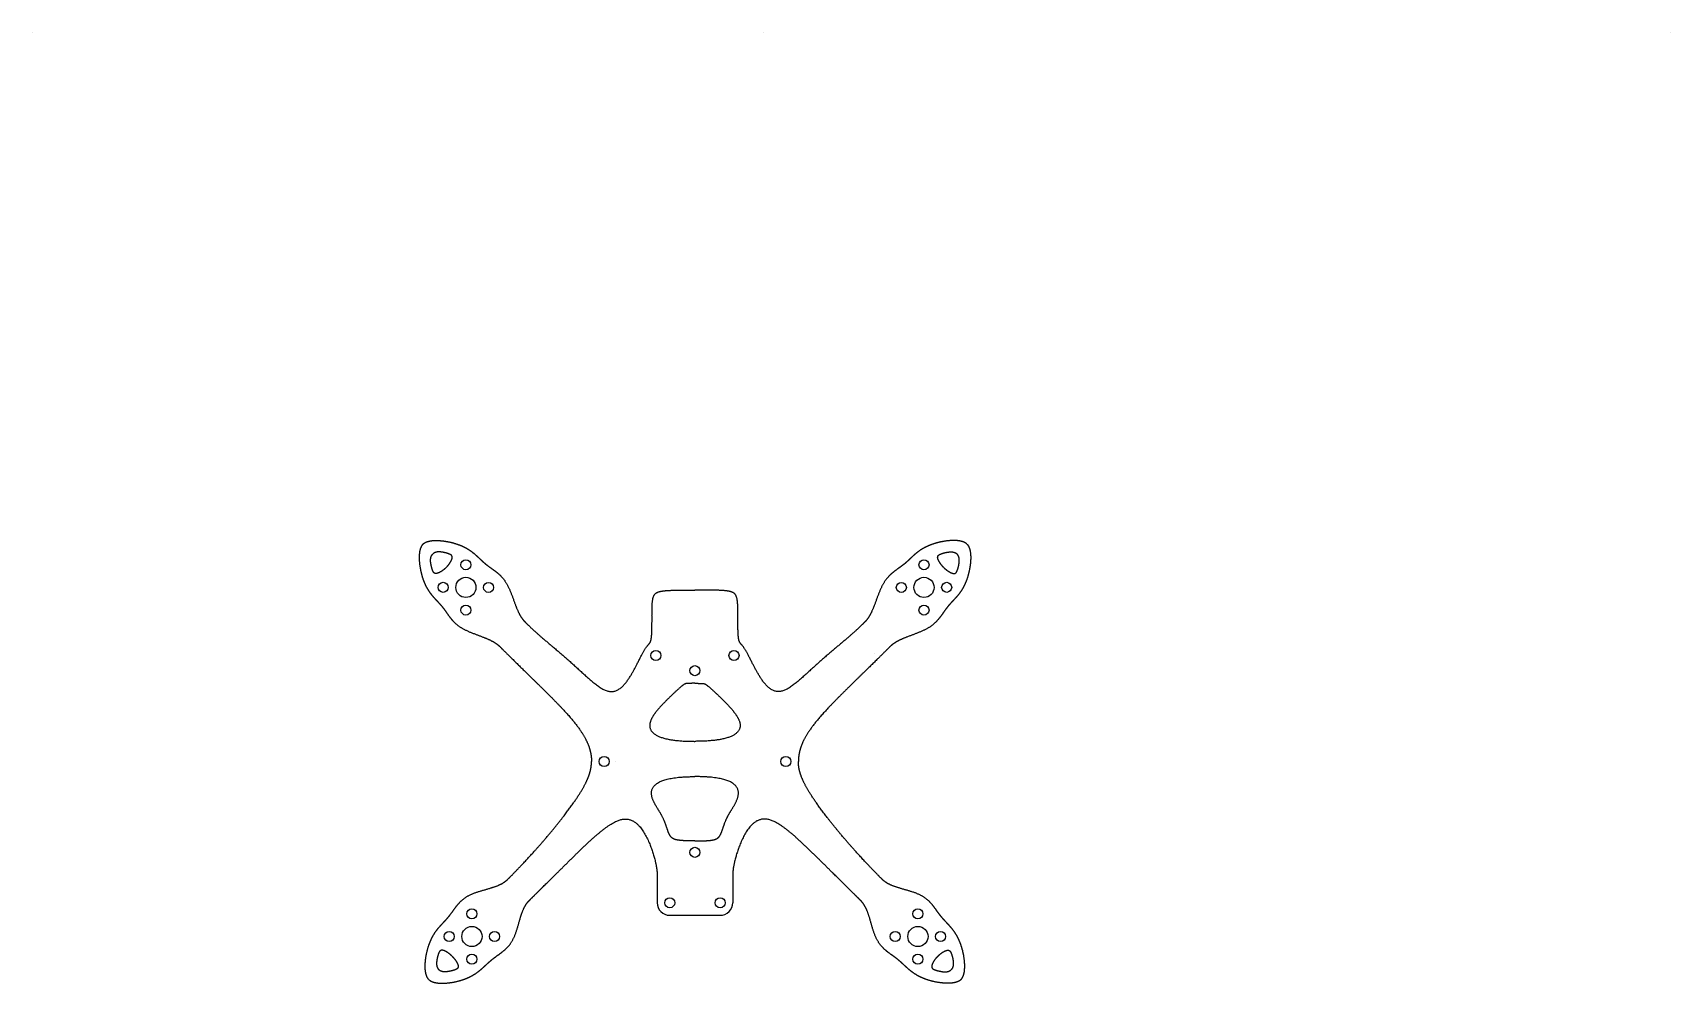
# Model space of a CAD drawing. Header units: millimetres. Extents: x -131 to 194, y -44 to 145.
import ezdxf

# ---------------------------------------------------------------- set-up
doc = ezdxf.new("R2010")
doc.units = ezdxf.units.MM
doc.layers.get('0').update_dxf_attribs({"linetype": 'CONTINUOUS'})

msp = doc.modelspace()

# ---------------------------------------------------------------- linework, layer by layer
for p, q in [((-131.43, 144.63), (-131.43, 144.63)), ((35.66, 21.34), (35.66, 21.34)), ((-7.5, -22.43), (-7.5, -28.03)), ((7.5, -22.43), (7.5, -28.03)), ((-5, -30.53), (5, -30.53))]:
    msp.add_line(p, q)
for points in [[(13.57, 144.63), (13.57, 144.63)], [(193.57, 144.63), (193.57, 144.63)]]:
    msp.add_lwpolyline(points, close=True)
for centre, radius in [((-45.46, 39.05), 1), ((45.46, 39.05), 1), ((-45.46, 34.55), 2), ((45.46, 34.55), 2), ((-49.96, 34.56), 1), ((-40.96, 34.55), 1), ((40.96, 34.55), 1), ((49.96, 34.56), 1), ((-45.46, 30.05), 1), ((45.46, 30.05), 1), ((-7.75, 21.03), 1), ((7.75, 21.03), 1), ((0, 18.03), 1), ((0, 18.03), 1), ((-18.03, 0), 1), ((18.03, 0), 1), ((0, -18.03), 1), ((0, -18.03), 1), ((-44.26, -30.23), 1), ((-5, -28.03), 1), ((5, -28.03), 1), ((44.26, -30.23), 1), ((-48.76, -34.73), 1), ((-44.26, -34.73), 2), ((-39.76, -34.73), 1), ((39.76, -34.73), 1), ((44.26, -34.73), 2), ((48.76, -34.73), 1), ((-44.26, -39.23), 1), ((44.26, -39.23), 1)]:
    msp.add_circle(centre, radius)
for centre, radius, start, end in [((-18.03, 0), 2.25, -0.0019, 0.0017), ((-5, -28.03), 2.5, 180.0004, 269.9988), ((5, -28.03), 2.5, 269.9974, 359.9996)]:
    msp.add_arc(centre, radius, start, end)
for points in [[(-53.99, 43.14), (-54.1, 43.03), (-54.3, 42.76), (-54.53, 42.28), (-54.72, 41.47), (-54.77, 40.25), (-54.65, 38.94), (-54.41, 37.63), (-54.08, 36.41), (-53.67, 35.32), (-53.19, 34.38), (-52.67, 33.57), (-52.11, 32.86), (-51.53, 32.23), (-50.96, 31.63), (-50.42, 31.04), (-49.92, 30.42), (-49.45, 29.77), (-48.98, 29.07), (-48.43, 28.33), (-47.74, 27.55), (-46.83, 26.78), (-45.65, 26.1), (-44.23, 25.5), (-42.68, 24.94), (-41.16, 24.37), (-40.07, 23.84), (-39.38, 23.38), (-38.98, 23.05), (-38.79, 22.87)], [(-53.99, 43.14), (-53.87, 43.25), (-53.61, 43.45), (-53.12, 43.68), (-52.31, 43.86), (-51.1, 43.9), (-49.78, 43.78), (-48.47, 43.53), (-47.25, 43.18), (-46.17, 42.76), (-45.23, 42.28), (-44.42, 41.75), (-43.72, 41.19), (-43.09, 40.61), (-42.5, 40.03), (-41.91, 39.49), (-41.3, 38.98), (-40.65, 38.51), (-39.96, 38.03), (-39.21, 37.47), (-38.44, 36.78), (-37.68, 35.87), (-37.01, 34.67), (-36.42, 33.25), (-35.87, 31.7), (-35.31, 30.18), (-34.79, 29.08), (-34.34, 28.39), (-34, 27.99), (-33.83, 27.8)], [(53.99, 43.14), (53.87, 43.25), (53.61, 43.45), (53.12, 43.68), (52.31, 43.86), (51.1, 43.9), (49.78, 43.78), (48.47, 43.53), (47.25, 43.18), (46.17, 42.76), (45.23, 42.28), (44.42, 41.75), (43.72, 41.19), (43.09, 40.61), (42.5, 40.03), (41.91, 39.49), (41.3, 38.98), (40.65, 38.51), (39.96, 38.03), (39.21, 37.47), (38.44, 36.78), (37.68, 35.87), (37.01, 34.67), (36.42, 33.25), (35.87, 31.7), (35.31, 30.18), (34.79, 29.08), (34.34, 28.39), (34, 27.99), (33.83, 27.8)], [(53.99, 43.14), (54.1, 43.03), (54.3, 42.76), (54.53, 42.28), (54.72, 41.47), (54.77, 40.25), (54.65, 38.94), (54.41, 37.63), (54.08, 36.41), (53.67, 35.32), (53.19, 34.38), (52.67, 33.57), (52.11, 32.86), (51.53, 32.23), (50.96, 31.63), (50.42, 31.04), (49.92, 30.42), (49.45, 29.77), (48.98, 29.07), (48.43, 28.33), (47.74, 27.55), (46.83, 26.78), (45.65, 26.1), (44.23, 25.5), (42.68, 24.94), (41.16, 24.37), (40.07, 23.84), (39.38, 23.38), (38.98, 23.05), (38.79, 22.87)], [(-49.38, 38.5), (-49.5, 38.37), (-49.76, 38.14), (-50.16, 37.82), (-50.69, 37.49), (-51.27, 37.27), (-51.71, 37.29), (-51.96, 37.59), (-52.17, 38.18), (-52.38, 38.96), (-52.52, 39.8), (-52.47, 40.44), (-52.31, 40.84), (-52.13, 41.06), (-52.03, 41.17)], [(-49.38, 38.5), (-49.25, 38.62), (-49.01, 38.88), (-48.7, 39.27), (-48.36, 39.8), (-48.13, 40.38), (-48.15, 40.82), (-48.46, 41.07), (-49.04, 41.29), (-49.81, 41.51), (-50.66, 41.64), (-51.29, 41.61), (-51.7, 41.44), (-51.92, 41.27), (-52.03, 41.17)], [(49.38, 38.5), (49.25, 38.62), (49.01, 38.88), (48.7, 39.27), (48.36, 39.8), (48.13, 40.38), (48.15, 40.82), (48.46, 41.07), (49.04, 41.29), (49.81, 41.51), (50.66, 41.64), (51.29, 41.61), (51.7, 41.44), (51.92, 41.27), (52.03, 41.17)], [(49.38, 38.5), (49.5, 38.37), (49.76, 38.14), (50.16, 37.82), (50.69, 37.49), (51.27, 37.27), (51.71, 37.29), (51.96, 37.59), (52.17, 38.18), (52.38, 38.96), (52.52, 39.8), (52.47, 40.44), (52.31, 40.84), (52.13, 41.06), (52.03, 41.17)], [(-33.83, 27.8), (-33.4, 27.37), (-32.54, 26.53), (-31.24, 25.33), (-29.49, 23.83), (-27.3, 22.01), (-25.1, 20.13), (-22.92, 18.14), (-20.77, 16.15), (-18.68, 14.41), (-16.69, 13.48), (-14.83, 14.16), (-13.17, 16.15), (-11.74, 18.78), (-10.58, 21.19), (-9.71, 22.72), (-9.12, 23.31), (-8.76, 23.69), (-8.57, 24.72), (-8.51, 26.7), (-8.53, 29.2), (-8.53, 31.56), (-8.3, 33.15), (-7.48, 33.77), (-5.55, 33.98), (-3.03, 34.02), (-1.21, 34.03), (-0.36, 34.03), (-0.07, 34.03), (0, 34.03)], [(33.83, 27.8), (33.4, 27.37), (32.54, 26.53), (31.24, 25.33), (29.49, 23.83), (27.3, 22.01), (25.1, 20.13), (22.92, 18.14), (20.77, 16.15), (18.68, 14.41), (16.69, 13.48), (14.83, 14.16), (13.17, 16.15), (11.74, 18.78), (10.58, 21.19), (9.71, 22.72), (9.12, 23.31), (8.76, 23.69), (8.57, 24.72), (8.51, 26.7), (8.53, 29.2), (8.53, 31.56), (8.3, 33.15), (7.48, 33.77), (5.55, 33.98), (3.03, 34.02), (1.21, 34.03), (0.36, 34.03), (0.07, 34.03), (0, 34.03)], [(-38.79, 22.87), (-38.19, 22.27), (-37, 21.08), (-35.2, 19.31), (-32.83, 17), (-29.98, 14.23), (-27.36, 11.61), (-25.07, 9.18), (-23.23, 6.96), (-21.9, 4.98), (-21.05, 3.2), (-20.69, 1.88), (-20.56, 0.93), (-20.53, 0.31), (-20.53, 0)], [(38.79, 22.87), (38.19, 22.27), (37, 21.08), (35.2, 19.31), (32.83, 17), (29.98, 14.23), (27.36, 11.61), (25.07, 9.18), (23.23, 6.96), (21.9, 4.98), (21.05, 3.2), (20.69, 1.88), (20.56, 0.93), (20.53, 0.31), (20.53, 0)], [(0, 15.53), (-0.13, 15.53), (-0.4, 15.53), (-0.82, 15.5), (-1.37, 15.46), (-1.76, 15.5), (-2.11, 15.37), (-2.86, 14.77), (-4.01, 13.72), (-5.46, 12.34), (-6.97, 10.8), (-8.25, 9.28), (-9.03, 7.86), (-9.11, 6.56), (-8.36, 5.47), (-6.67, 4.62), (-4.52, 4.2), (-2.44, 4.04), (-0.85, 4), (0, 4)], [(0, 15.53), (0.13, 15.53), (0.4, 15.53), (0.82, 15.5), (1.37, 15.46), (1.76, 15.5), (2.11, 15.37), (2.86, 14.77), (4.01, 13.72), (5.46, 12.34), (6.97, 10.8), (8.25, 9.28), (9.03, 7.86), (9.11, 6.56), (8.36, 5.47), (6.67, 4.62), (4.52, 4.2), (2.44, 4.04), (0.85, 4), (0, 4)], [(-37.19, -23.42), (-36.56, -22.79), (-35.33, -21.54), (-33.55, -19.68), (-31.34, -17.26), (-28.84, -14.37), (-26.63, -11.65), (-24.73, -9.14), (-23.16, -6.89), (-21.95, -4.91), (-21.11, -3.15), (-20.71, -1.86), (-20.56, -0.92), (-20.53, -0.3), (-20.53, 0)], [(0, -15.78), (-0.3, -15.78), (-0.86, -15.78), (-1.64, -15.76), (-2.54, -15.71), (-3.48, -15.62), (-4.27, -15.44), (-4.9, -14.98), (-5.32, -14.02), (-5.71, -12.71), (-6.25, -11.26), (-7.05, -9.88), (-7.99, -8.49), (-8.71, -6.97), (-8.77, -5.44), (-7.7, -4.1), (-5.59, -3.36), (-3.14, -3.06), (-1.11, -3), (0, -3)], [(0, -15.78), (0.3, -15.78), (0.86, -15.78), (1.64, -15.76), (2.54, -15.71), (3.48, -15.62), (4.27, -15.44), (4.9, -14.98), (5.32, -14.02), (5.71, -12.71), (6.25, -11.26), (7.05, -9.88), (7.99, -8.49), (8.71, -6.97), (8.77, -5.44), (7.7, -4.1), (5.59, -3.36), (3.14, -3.06), (1.11, -3), (0, -3)], [(37.19, -23.42), (36.56, -22.79), (35.33, -21.54), (33.55, -19.68), (31.34, -17.26), (28.84, -14.37), (26.63, -11.65), (24.73, -9.14), (23.16, -6.89), (21.95, -4.91), (21.11, -3.15), (20.71, -1.86), (20.56, -0.92), (20.53, -0.3), (20.53, 0)], [(-32.95, -27.66), (-32.47, -27.19), (-31.48, -26.19), (-29.84, -24.57), (-27.38, -22.14), (-24, -18.79), (-20.51, -15.37), (-17.1, -12.45), (-13.97, -10.74), (-11.25, -11.87), (-9.12, -15.45), (-8.02, -18.88), (-7.59, -20.96), (-7.5, -22), (-7.5, -22.43)], [(32.95, -27.66), (32.47, -27.19), (31.48, -26.19), (29.84, -24.57), (27.38, -22.14), (24, -18.79), (20.51, -15.37), (17.1, -12.45), (13.97, -10.74), (11.25, -11.87), (9.12, -15.45), (8.02, -18.88), (7.59, -20.96), (7.5, -22), (7.5, -22.43)], [(-52.82, -43.28), (-52.92, -43.17), (-53.12, -42.9), (-53.35, -42.42), (-53.54, -41.6), (-53.58, -40.38), (-53.46, -39.07), (-53.22, -37.76), (-52.87, -36.54), (-52.46, -35.46), (-51.97, -34.52), (-51.45, -33.71), (-50.88, -33), (-50.3, -32.36), (-49.73, -31.76), (-49.18, -31.16), (-48.68, -30.56), (-48.21, -29.93), (-47.73, -29.24), (-47.17, -28.48), (-46.47, -27.69), (-45.54, -26.91), (-44.31, -26.27), (-42.84, -25.76), (-41.23, -25.33), (-39.64, -24.87), (-38.51, -24.4), (-37.79, -23.95), (-37.38, -23.6), (-37.19, -23.42)], [(52.82, -43.28), (52.92, -43.17), (53.12, -42.9), (53.35, -42.42), (53.54, -41.6), (53.58, -40.38), (53.46, -39.07), (53.22, -37.76), (52.87, -36.54), (52.46, -35.46), (51.97, -34.52), (51.45, -33.71), (50.88, -33), (50.3, -32.36), (49.73, -31.76), (49.18, -31.16), (48.68, -30.56), (48.21, -29.93), (47.73, -29.24), (47.17, -28.48), (46.47, -27.69), (45.54, -26.91), (44.31, -26.27), (42.84, -25.76), (41.23, -25.33), (39.64, -24.87), (38.51, -24.4), (37.79, -23.95), (37.38, -23.6), (37.19, -23.42)], [(-52.82, -43.28), (-52.7, -43.39), (-52.43, -43.59), (-51.95, -43.82), (-51.13, -44.01), (-49.91, -44.05), (-48.6, -43.93), (-47.29, -43.69), (-46.07, -43.34), (-44.99, -42.92), (-44.05, -42.44), (-43.24, -41.91), (-42.53, -41.35), (-41.89, -40.77), (-41.29, -40.2), (-40.69, -39.65), (-40.09, -39.15), (-39.46, -38.68), (-38.77, -38.2), (-38.01, -37.64), (-37.22, -36.94), (-36.44, -36.01), (-35.8, -34.78), (-35.29, -33.31), (-34.86, -31.7), (-34.4, -30.11), (-33.93, -28.98), (-33.48, -28.26), (-33.13, -27.85), (-32.95, -27.66)], [(52.82, -43.28), (52.7, -43.39), (52.43, -43.59), (51.95, -43.82), (51.13, -44.01), (49.91, -44.05), (48.6, -43.93), (47.29, -43.69), (46.07, -43.34), (44.99, -42.92), (44.05, -42.44), (43.24, -41.91), (42.53, -41.35), (41.89, -40.77), (41.29, -40.2), (40.69, -39.65), (40.09, -39.15), (39.46, -38.68), (38.77, -38.2), (38.01, -37.64), (37.22, -36.94), (36.44, -36.01), (35.8, -34.78), (35.29, -33.31), (34.86, -31.7), (34.4, -30.11), (33.93, -28.98), (33.48, -28.26), (33.13, -27.85), (32.95, -27.66)], [(-48.19, -38.66), (-48.32, -38.53), (-48.57, -38.3), (-48.96, -37.98), (-49.49, -37.64), (-50.07, -37.41), (-50.51, -37.43), (-50.76, -37.74), (-50.98, -38.33), (-51.19, -39.11), (-51.32, -39.96), (-51.28, -40.6), (-51.12, -40.99), (-50.95, -41.22), (-50.85, -41.32)], [(-48.19, -38.66), (-48.07, -38.79), (-47.83, -39.04), (-47.51, -39.43), (-47.17, -39.96), (-46.95, -40.54), (-46.96, -40.98), (-47.27, -41.23), (-47.86, -41.45), (-48.64, -41.65), (-49.49, -41.79), (-50.13, -41.75), (-50.52, -41.59), (-50.75, -41.42), (-50.85, -41.32)], [(48.19, -38.66), (48.07, -38.79), (47.83, -39.04), (47.51, -39.43), (47.17, -39.96), (46.95, -40.54), (46.96, -40.98), (47.27, -41.23), (47.86, -41.45), (48.64, -41.65), (49.49, -41.79), (50.13, -41.75), (50.52, -41.59), (50.75, -41.42), (50.85, -41.32)], [(48.19, -38.66), (48.32, -38.53), (48.57, -38.3), (48.96, -37.98), (49.49, -37.64), (50.07, -37.41), (50.51, -37.43), (50.76, -37.74), (50.98, -38.33), (51.19, -39.11), (51.32, -39.96), (51.28, -40.6), (51.12, -40.99), (50.95, -41.22), (50.85, -41.32)]]:
    msp.add_open_spline(points, degree=5)

doc.saveas('drawing.dxf')
